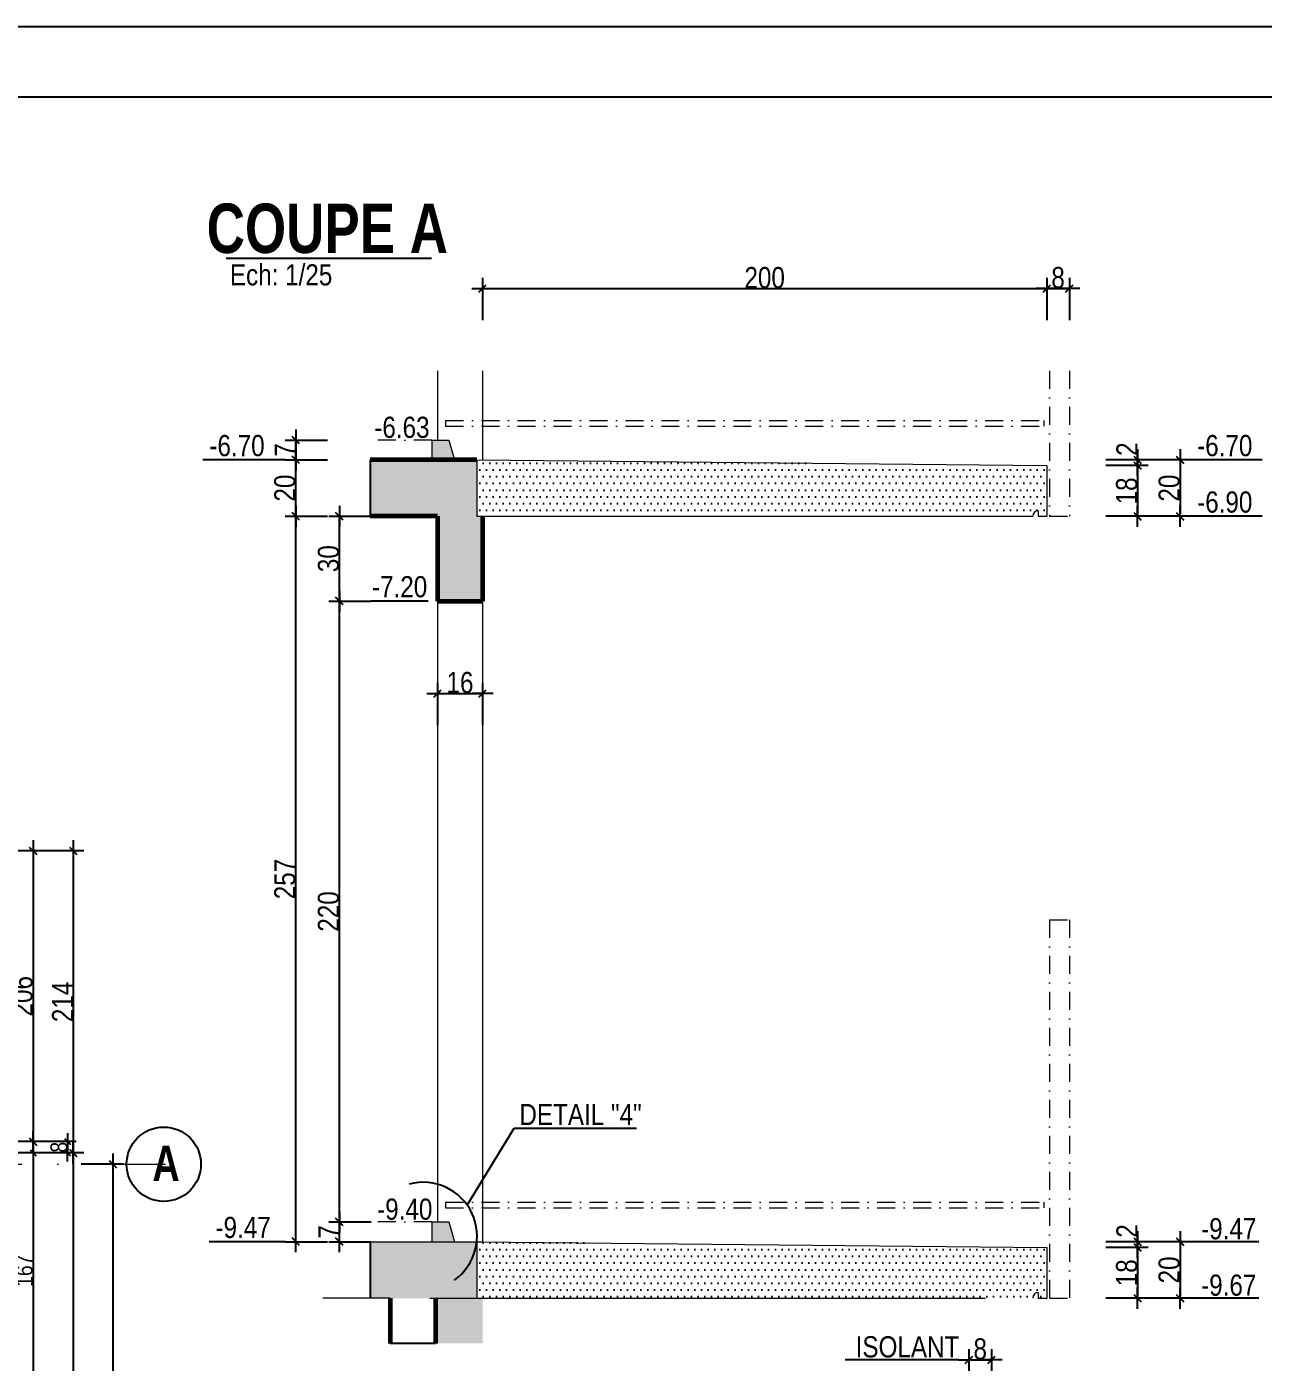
# Model space of a CAD drawing. Header units: millimetres. Extents: x 0 to 26881, y -27198 to -22998.
# Drawn here: x 23542 to 24419, y -23945 to -22998 of the extents above; entities that cross this region are included whole.
import ezdxf
from ezdxf.enums import TextEntityAlignment as Align

# ---------------------------------------------------------------- set-up
doc = ezdxf.new("R2010")
doc.units = ezdxf.units.MM
doc.linetypes.add('TIRETPTX2', pattern=[50.8, 25.4, -12.7, 0, -12.7])
for name, color, linetype in [('01-Cad  2', 1, 'Continuous'), ('01_cote_gen', 4, 'Continuous'), ('01_linteaux', 2, 'Continuous'), ('01_poch_BN', 9, 'Continuous'), ('01_poch_murs', 253, 'Continuous'), ('01_texte', 230, 'Continuous'), ('AA_COTES', 2, 'Continuous')]:
    doc.layers.add(name, color=color, linetype=linetype)
doc.layers.add('01_murs_coup', color=5, linetype='Continuous', lineweight=60)
doc.layers.add('01_tram_axes', color=2, linetype='TIRETPTX2', lineweight=9)
doc.styles.add('ARIAL NA', font='ARIALN.TTF')
doc.styles.add('impact', font='impact.ttf')
doc.styles.add('STYLE2', font='ARIALN.TTF')
doc.dimstyles.new('JB25', dxfattribs={"dimscale": 0.1, "dimtxt": 150, "dimasz": 15, "dimexe": 0.1, "dimexo": 0.1, "dimgap": 0.09, "dimtad": 1, "dimdec": 1, "dimlfac": 0.5, "dimdsep": 46, "dimtxsty": 'STYLE2', "dimblk1": 'BOND_G', "dimblk2": 'BOND_D', "dimsah": 1, "dimcen": 1.5, "dimdle": 0.01, "dimse1": 1, "dimse2": 1, "dimclrd": 4, "dimclre": 2, "dimclrt": 6, "dimazin": 2, "dimtfac": 2.333333, "dimtdec": 1, "dimtix": 1, "dimtmove": 2, "dimatfit": 3, "dimldrblk": 'BOND_G', "dimfxl": 1, "dimtolj": 1, "dimtzin": 0, "dimarcsym": 0})
doc.dimstyles.new('JB50', dxfattribs={"dimscale": 0.1, "dimtxt": 150, "dimasz": 15, "dimexe": 0.1, "dimexo": 0.1, "dimgap": 0.09, "dimtad": 1, "dimdec": 1, "dimdsep": 46, "dimtxsty": 'STYLE2', "dimblk1": 'BOND_G', "dimblk2": 'BOND_D', "dimsah": 1, "dimcen": 1.5, "dimdle": 0.01, "dimse1": 1, "dimse2": 1, "dimclrd": 4, "dimclre": 2, "dimclrt": 6, "dimazin": 2, "dimtfac": 2.333333, "dimtdec": 1, "dimtix": 1, "dimtmove": 2, "dimatfit": 3, "dimldrblk": 'BOND_G', "dimfxl": 1, "dimtolj": 1, "dimtzin": 0, "dimarcsym": 0})
doc.dimstyles.new('JB50res', dxfattribs={"dimscale": 0.1, "dimtxt": 120, "dimasz": 12, "dimexe": 0.1, "dimexo": 0.1, "dimgap": 0.09, "dimtad": 1, "dimdec": 1, "dimdsep": 46, "dimtxsty": 'STYLE2', "dimblk1": 'BOND_G', "dimblk2": 'BOND_D', "dimsah": 1, "dimcen": 1.5, "dimdle": 0.01, "dimse1": 1, "dimse2": 1, "dimclrd": 4, "dimclre": 2, "dimclrt": 6, "dimazin": 2, "dimtfac": 2.333333, "dimtdec": 1, "dimtix": 1, "dimtmove": 2, "dimatfit": 3, "dimldrblk": 'BOND_G', "dimfxl": 1, "dimtolj": 1, "dimtzin": 0, "dimarcsym": 0})
pattern_1 = [(0, (48.2226, 0), (2.38125, 4.7625), [0, -4.7625])]

# ---------------------------------------------------------------- blocks, each defined once
blk = doc.blocks.new('BOND_G')
at = {"layer": 'AA_COTES', "color": 0}
for p, q in [((0, -5), (0, 15)), ((5, 0), (-5, 0)), ((1.77, 1.77), (-1.77, -1.77))]:
    blk.add_line(p, q, dxfattribs=at)
blk = doc.blocks.new('BOND_D')
at = {"layer": 'AA_COTES', "color": 0}
for p, q in [((5, 0), (-5, 0)), ((-1.77, -1.77), (1.77, 1.77)), ((0, 5), (0, -15))]:
    blk.add_line(p, q, dxfattribs=at)
blk = doc.blocks.new('*D2537')
at = {"layer": '01_cote_gen', "color": 4, "lineweight": -2, "ltscale": 2, "transparency": 16777216}
blk.add_line((23574.89, -23583.91), (23574.89, -23794.91), dxfattribs=at)
at = {"layer": 'Defpoints', "color": 0, "ltscale": 2, "transparency": 16777216}
for p in [(23504.97, -23582.41), (23504.97, -23796.41), (23574.89, -23796.41)]:
    blk.add_point(p, dxfattribs=at)
at = {"layer": '01_cote_gen', "color": 4, "lineweight": -2, "ltscale": 2, "transparency": 16777216, "xscale": 1.5, "yscale": 1.5, "zscale": 1.5}
for name, p, rotation in [('BOND_G', (23574.89, -23582.41), 90), ('BOND_D', (23574.89, -23796.41), 270)]:
    blk.add_blockref(name, p, dxfattribs=dict(at, rotation=rotation))
at = {"layer": '01_cote_gen', "color": 6, "lineweight": 0, "ltscale": 2, "transparency": 16777216, "insert": (23567.35, -23689.41), "char_height": 15, "attachment_point": 5, "rotation": 90, "style": 'STYLE2'}
blk.add_mtext('\\A1;214', dxfattribs=at)
blk = doc.blocks.new('*D2538')
at = {"layer": '01_cote_gen', "color": 4, "lineweight": -2, "ltscale": 2, "transparency": 16777216}
blk.add_line((23546.39, -23583.91), (23546.39, -23786.91), dxfattribs=at)
at = {"layer": 'Defpoints', "color": 0, "ltscale": 2, "transparency": 16777216}
for p in [(23555.17, -23582.41), (23546.39, -23788.41), (23555.17, -23788.41)]:
    blk.add_point(p, dxfattribs=at)
at = {"layer": '01_cote_gen', "color": 4, "lineweight": -2, "ltscale": 2, "transparency": 16777216, "xscale": 1.5, "yscale": 1.5, "zscale": 1.5}
for name, p, rotation in [('BOND_G', (23546.39, -23582.41), 90), ('BOND_D', (23546.39, -23788.41), 270)]:
    blk.add_blockref(name, p, dxfattribs=dict(at, rotation=rotation))
at = {"layer": '01_cote_gen', "color": 6, "lineweight": 0, "ltscale": 2, "transparency": 16777216, "insert": (23538.72, -23685.41), "char_height": 15, "attachment_point": 5, "rotation": 90, "style": 'STYLE2'}
blk.add_mtext('\\A1;206', dxfattribs=at)
blk = doc.blocks.new('*D2566')
at = {"layer": '01_cote_gen', "color": 4, "lineweight": -2, "ltscale": 0.1, "transparency": 16777216}
blk.add_line((23570.94, -23789.61), (23570.94, -23795.21), dxfattribs=at)
at = {"layer": 'Defpoints', "color": 0, "ltscale": 0.1, "transparency": 16777216}
for p in [(23501.63, -23788.41), (23501.63, -23796.41), (23570.94, -23796.41)]:
    blk.add_point(p, dxfattribs=at)
at = {"layer": '01_cote_gen', "color": 4, "lineweight": -2, "ltscale": 0.1, "transparency": 16777216, "xscale": 1.2, "yscale": 1.2, "zscale": 1.2}
for name, p, rotation in [('BOND_G', (23570.94, -23788.41), 90), ('BOND_D', (23570.94, -23796.41), 270)]:
    blk.add_blockref(name, p, dxfattribs=dict(at, rotation=rotation))
at = {"layer": '01_cote_gen', "color": 6, "ltscale": 0.1, "transparency": 16777216, "insert": (23564.8, -23792.41), "char_height": 12, "attachment_point": 5, "rotation": 90, "style": 'STYLE2'}
blk.add_mtext('\\A1;8', dxfattribs=at)
blk = doc.blocks.new('*D2567')
at = {"layer": '01_cote_gen', "color": 4, "lineweight": -2, "ltscale": 0.1, "transparency": 16777216}
blk.add_line((23546.39, -23797.61), (23546.39, -23962.21), dxfattribs=at)
at = {"layer": 'Defpoints', "color": 0, "ltscale": 0.1, "transparency": 16777216}
for p in [(23567.39, -23796.41), (23433.67, -23963.41), (23546.39, -23963.41)]:
    blk.add_point(p, dxfattribs=at)
at = {"layer": '01_cote_gen', "color": 4, "lineweight": -2, "ltscale": 0.1, "transparency": 16777216, "xscale": 1.2, "yscale": 1.2, "zscale": 1.2}
for name, p, rotation in [('BOND_G', (23546.39, -23796.41), 90), ('BOND_D', (23546.39, -23963.41), 270)]:
    blk.add_blockref(name, p, dxfattribs=dict(at, rotation=rotation))
at = {"layer": '01_cote_gen', "color": 6, "ltscale": 0.1, "transparency": 16777216, "insert": (23540.25, -23879.91), "char_height": 12, "attachment_point": 5, "rotation": 90, "style": 'STYLE2'}
blk.add_mtext('\\A1;167', dxfattribs=at)
blk = doc.blocks.new('*D2572')
at = {"layer": '01_cote_gen', "color": 4, "lineweight": -2, "ltscale": 0.1, "transparency": 16777216}
blk.add_line((23574.89, -23797.61), (23574.89, -25179.21), dxfattribs=at)
at = {"layer": 'Defpoints', "color": 0, "ltscale": 0.1, "transparency": 16777216}
for p in [(23582.39, -23796.41), (23552.39, -25180.41), (23574.89, -25180.41)]:
    blk.add_point(p, dxfattribs=at)
at = {"layer": '01_cote_gen', "color": 4, "lineweight": -2, "ltscale": 0.1, "transparency": 16777216, "xscale": 1.2, "yscale": 1.2, "zscale": 1.2}
for name, p, rotation in [('BOND_G', (23574.89, -23796.41), 90), ('BOND_D', (23574.89, -25180.41), 270)]:
    blk.add_blockref(name, p, dxfattribs=dict(at, rotation=rotation))
at = {"layer": '01_cote_gen', "color": 6, "ltscale": 0.1, "transparency": 16777216, "insert": (23568.75, -24488.41), "char_height": 12, "attachment_point": 5, "rotation": 90, "style": 'STYLE2'}
blk.add_mtext('\\A1;1384', dxfattribs=at)
blk = doc.blocks.new('*D2710')
at = {"layer": '01_cote_gen', "color": 4, "lineweight": -2, "ltscale": 0.1, "transparency": 16777216}
blk.add_line((23602.95, -23805.91), (23602.95, -24412.91), dxfattribs=at)
at = {"layer": 'Defpoints', "color": 0, "ltscale": 0.1, "transparency": 16777216}
for p in [(23598.73, -23804.41), (23598.73, -24414.41), (23602.95, -24414.41)]:
    blk.add_point(p, dxfattribs=at)
at = {"layer": '01_cote_gen', "color": 4, "lineweight": -2, "ltscale": 0.1, "transparency": 16777216, "xscale": 1.5, "yscale": 1.5, "zscale": 1.5}
for name, p, rotation in [('BOND_G', (23602.95, -23804.41), 90), ('BOND_D', (23602.95, -24414.41), 270)]:
    blk.add_blockref(name, p, dxfattribs=dict(at, rotation=rotation))
at = {"layer": '01_cote_gen', "color": 6, "ltscale": 0.1, "transparency": 16777216, "insert": (23595.28, -24109.41), "char_height": 15, "attachment_point": 5, "rotation": 90, "style": 'STYLE2'}
blk.add_mtext('\\A1;610', dxfattribs=at)
blk = doc.blocks.new('*D3552')
at = {"layer": '01_cote_gen', "color": 4, "lineweight": -2, "transparency": 16777216}
blk.add_line((23866.6, -23183.96), (24263.6, -23183.96), dxfattribs=at)
at = {"layer": 'Defpoints', "color": 0, "transparency": 16777216}
for p in [(24265.1, -23183.96), (23865.1, -23258.83), (24265.1, -23278.26)]:
    blk.add_point(p, dxfattribs=at)
at = {"layer": '01_cote_gen', "color": 4, "lineweight": -2, "transparency": 16777216, "xscale": 1.5, "yscale": 1.5, "zscale": 1.5, "rotation": 180}
blk.add_blockref('BOND_G', (23865.1, -23183.96), dxfattribs=at)
at = {"layer": '01_cote_gen', "color": 4, "lineweight": -2, "transparency": 16777216, "xscale": 1.5, "yscale": 1.5, "zscale": 1.5}
blk.add_blockref('BOND_D', (24265.1, -23183.96), dxfattribs=at)
at = {"layer": '01_cote_gen', "color": 6, "lineweight": 0, "transparency": 16777216, "insert": (24065.1, -23176.29), "char_height": 15, "attachment_point": 5, "style": 'STYLE2'}
blk.add_mtext('\\A1;200', dxfattribs=at)
blk = doc.blocks.new('*D3553')
at = {"layer": '01_cote_gen', "color": 4, "lineweight": -2, "transparency": 16777216}
blk.add_line((24329.43, -23310.85), (24329.43, -23343.85), dxfattribs=at)
at = {"layer": 'Defpoints', "color": 0, "transparency": 16777216}
for p in [(24265.1, -23309.35), (24265.1, -23345.35), (24329.43, -23345.35)]:
    blk.add_point(p, dxfattribs=at)
at = {"layer": '01_cote_gen', "color": 4, "lineweight": -2, "transparency": 16777216, "xscale": 1.5, "yscale": 1.5, "zscale": 1.5}
for name, p, rotation in [('BOND_G', (24329.43, -23309.35), 90), ('BOND_D', (24329.43, -23345.35), 270)]:
    blk.add_blockref(name, p, dxfattribs=dict(at, rotation=rotation))
at = {"layer": '01_cote_gen', "color": 6, "lineweight": 0, "transparency": 16777216, "insert": (24321.77, -23327.35), "char_height": 15, "attachment_point": 5, "rotation": 90, "style": 'STYLE2'}
blk.add_mtext('\\A1;18', dxfattribs=at)
blk = doc.blocks.new('*D3554')
at = {"layer": '01_cote_gen', "color": 4, "lineweight": -2, "transparency": 16777216}
blk.add_line((24329.43, -23306.85), (24329.43, -23307.85), dxfattribs=at)
at = {"layer": 'Defpoints', "color": 0, "transparency": 16777216}
for p in [(23861.1, -23305.35), (24265.1, -23309.35), (24329.43, -23309.35)]:
    blk.add_point(p, dxfattribs=at)
at = {"layer": '01_cote_gen', "color": 4, "lineweight": -2, "transparency": 16777216, "xscale": 1.5, "yscale": 1.5, "zscale": 1.5}
for name, p, rotation in [('BOND_G', (24329.43, -23305.35), 90), ('BOND_D', (24329.43, -23309.35), 270)]:
    blk.add_blockref(name, p, dxfattribs=dict(at, rotation=rotation))
at = {"layer": '01_cote_gen', "color": 6, "lineweight": 0, "transparency": 16777216, "insert": (24321.89, -23297.74), "char_height": 15, "attachment_point": 5, "rotation": 90, "style": 'STYLE2'}
blk.add_mtext('\\A1;2', dxfattribs=at)
blk = doc.blocks.new('*D3551')
at = {"layer": '01_cote_gen', "color": 4, "lineweight": -2, "transparency": 16777216}
blk.add_line((24359.59, -23306.85), (24359.59, -23343.85), dxfattribs=at)
at = {"layer": 'Defpoints', "color": 0, "transparency": 16777216}
for p in [(24336.93, -23305.35), (24336.93, -23345.35), (24359.59, -23345.35)]:
    blk.add_point(p, dxfattribs=at)
at = {"layer": '01_cote_gen', "color": 4, "lineweight": -2, "transparency": 16777216, "xscale": 1.5, "yscale": 1.5, "zscale": 1.5}
for name, p, rotation in [('BOND_G', (24359.59, -23305.35), 90), ('BOND_D', (24359.59, -23345.35), 270)]:
    blk.add_blockref(name, p, dxfattribs=dict(at, rotation=rotation))
at = {"layer": '01_cote_gen', "color": 6, "lineweight": 0, "transparency": 16777216, "insert": (24351.92, -23325.35), "char_height": 15, "attachment_point": 5, "rotation": 90, "style": 'STYLE2'}
blk.add_mtext('\\A1;20', dxfattribs=at)
blk = doc.blocks.new('*D3555')
at = {"layer": '01_cote_gen', "color": 4, "lineweight": -2, "ltscale": 2, "transparency": 16777216}
blk.add_line((24266.6, -23183.96), (24279.6, -23183.96), dxfattribs=at)
at = {"layer": 'Defpoints', "color": 0, "ltscale": 2, "transparency": 16777216}
for p in [(24281.1, -23183.96), (24265.1, -23191.46), (24281.1, -23242.29)]:
    blk.add_point(p, dxfattribs=at)
at = {"layer": '01_cote_gen', "color": 4, "lineweight": -2, "ltscale": 2, "transparency": 16777216, "xscale": 1.5, "yscale": 1.5, "zscale": 1.5, "rotation": 180}
blk.add_blockref('BOND_G', (24265.1, -23183.96), dxfattribs=at)
at = {"layer": '01_cote_gen', "color": 4, "lineweight": -2, "ltscale": 2, "transparency": 16777216, "xscale": 1.5, "yscale": 1.5, "zscale": 1.5}
blk.add_blockref('BOND_D', (24281.1, -23183.96), dxfattribs=at)
at = {"layer": '01_cote_gen', "color": 6, "lineweight": 0, "ltscale": 2, "transparency": 16777216, "insert": (24273.1, -23176.29), "char_height": 15, "attachment_point": 5, "style": 'STYLE2'}
blk.add_mtext('\\A1;8', dxfattribs=at)
blk = doc.blocks.new('*D3557')
at = {"layer": '01_cote_gen', "color": 4, "lineweight": -2, "transparency": 16777216}
blk.add_line((24329.43, -23864.85), (24329.43, -23897.85), dxfattribs=at)
at = {"layer": 'Defpoints', "color": 0, "transparency": 16777216}
for p in [(24265.1, -23863.35), (24265.1, -23899.35), (24329.43, -23899.35)]:
    blk.add_point(p, dxfattribs=at)
at = {"layer": '01_cote_gen', "color": 4, "lineweight": -2, "transparency": 16777216, "xscale": 1.5, "yscale": 1.5, "zscale": 1.5}
for name, p, rotation in [('BOND_G', (24329.43, -23863.35), 90), ('BOND_D', (24329.43, -23899.35), 270)]:
    blk.add_blockref(name, p, dxfattribs=dict(at, rotation=rotation))
at = {"layer": '01_cote_gen', "color": 6, "lineweight": 0, "transparency": 16777216, "insert": (24321.77, -23881.35), "char_height": 15, "attachment_point": 5, "rotation": 90, "style": 'STYLE2'}
blk.add_mtext('\\A1;18', dxfattribs=at)
blk = doc.blocks.new('*D3556')
at = {"layer": '01_cote_gen', "color": 4, "lineweight": -2, "transparency": 16777216}
blk.add_line((24359.59, -23860.85), (24359.59, -23897.85), dxfattribs=at)
at = {"layer": 'Defpoints', "color": 0, "transparency": 16777216}
for p in [(24336.93, -23859.35), (24336.93, -23899.35), (24359.59, -23899.35)]:
    blk.add_point(p, dxfattribs=at)
at = {"layer": '01_cote_gen', "color": 4, "lineweight": -2, "transparency": 16777216, "xscale": 1.5, "yscale": 1.5, "zscale": 1.5}
for name, p, rotation in [('BOND_G', (24359.59, -23859.35), 90), ('BOND_D', (24359.59, -23899.35), 270)]:
    blk.add_blockref(name, p, dxfattribs=dict(at, rotation=rotation))
at = {"layer": '01_cote_gen', "color": 6, "lineweight": 0, "transparency": 16777216, "insert": (24351.92, -23879.35), "char_height": 15, "attachment_point": 5, "rotation": 90, "style": 'STYLE2'}
blk.add_mtext('\\A1;20', dxfattribs=at)
blk = doc.blocks.new('*D3558')
at = {"layer": '01_cote_gen', "color": 4, "lineweight": -2, "transparency": 16777216}
blk.add_line((24329.43, -23860.85), (24329.43, -23861.85), dxfattribs=at)
at = {"layer": 'Defpoints', "color": 0, "transparency": 16777216}
for p in [(23861.1, -23859.35), (24265.1, -23863.35), (24329.43, -23863.35)]:
    blk.add_point(p, dxfattribs=at)
at = {"layer": '01_cote_gen', "color": 4, "lineweight": -2, "transparency": 16777216, "xscale": 1.5, "yscale": 1.5, "zscale": 1.5}
for name, p, rotation in [('BOND_G', (24329.43, -23859.35), 90), ('BOND_D', (24329.43, -23863.35), 270)]:
    blk.add_blockref(name, p, dxfattribs=dict(at, rotation=rotation))
at = {"layer": '01_cote_gen', "color": 6, "lineweight": 0, "transparency": 16777216, "insert": (24321.89, -23851.74), "char_height": 15, "attachment_point": 5, "rotation": 90, "style": 'STYLE2'}
blk.add_mtext('\\A1;2', dxfattribs=at)
blk = doc.blocks.new('*D3559')
at = {"layer": '01_cote_gen', "color": 4, "lineweight": -2, "ltscale": 0.1, "transparency": 16777216}
blk.add_line((23763.58, -23857.85), (23763.58, -23846.85), dxfattribs=at)
at = {"layer": 'Defpoints', "color": 0, "ltscale": 0.1, "transparency": 16777216}
for p in [(23763.58, -23845.35), (23785.34, -23845.35), (23785.34, -23859.35)]:
    blk.add_point(p, dxfattribs=at)
at = {"layer": '01_cote_gen', "color": 4, "lineweight": -2, "ltscale": 0.1, "transparency": 16777216, "xscale": 1.5, "yscale": 1.5, "zscale": 1.5}
for name, p, rotation in [('BOND_D', (23763.58, -23845.35), 90), ('BOND_G', (23763.58, -23859.35), 270)]:
    blk.add_blockref(name, p, dxfattribs=dict(at, rotation=rotation))
at = {"layer": '01_cote_gen', "color": 6, "ltscale": 0.1, "transparency": 16777216, "insert": (23756.08, -23852.35), "char_height": 15, "attachment_point": 5, "rotation": 90, "style": 'STYLE2'}
blk.add_mtext('\\A1;7', dxfattribs=at)
blk = doc.blocks.new('*D3560')
at = {"layer": '01_cote_gen', "color": 4, "lineweight": -2, "ltscale": 0.1, "transparency": 16777216}
blk.add_line((23763.58, -23843.85), (23763.58, -23406.85), dxfattribs=at)
at = {"layer": 'Defpoints', "color": 0, "ltscale": 0.1, "transparency": 16777216}
for p in [(23763.58, -23405.35), (23833.1, -23405.35), (23786.08, -23845.35)]:
    blk.add_point(p, dxfattribs=at)
at = {"layer": '01_cote_gen', "color": 4, "lineweight": -2, "ltscale": 0.1, "transparency": 16777216, "xscale": 1.5, "yscale": 1.5, "zscale": 1.5}
for name, p, rotation in [('BOND_D', (23763.58, -23405.35), 90), ('BOND_G', (23763.58, -23845.35), 270)]:
    blk.add_blockref(name, p, dxfattribs=dict(at, rotation=rotation))
at = {"layer": '01_cote_gen', "color": 6, "ltscale": 0.1, "transparency": 16777216, "insert": (23755.92, -23625.35), "char_height": 15, "attachment_point": 5, "rotation": 90, "style": 'STYLE2'}
blk.add_mtext('\\A1;220', dxfattribs=at)
blk = doc.blocks.new('*D3561')
at = {"layer": '01_cote_gen', "color": 4, "lineweight": -2, "ltscale": 0.1, "transparency": 16777216}
blk.add_line((23732.66, -23857.85), (23732.66, -23346.85), dxfattribs=at)
at = {"layer": 'Defpoints', "color": 0, "ltscale": 0.1, "transparency": 16777216}
for p in [(23732.66, -23345.35), (23809.22, -23345.35), (23823.22, -23859.35)]:
    blk.add_point(p, dxfattribs=at)
at = {"layer": '01_cote_gen', "color": 4, "lineweight": -2, "ltscale": 0.1, "transparency": 16777216, "xscale": 1.5, "yscale": 1.5, "zscale": 1.5}
for name, p, rotation in [('BOND_D', (23732.66, -23345.35), 90), ('BOND_G', (23732.66, -23859.35), 270)]:
    blk.add_blockref(name, p, dxfattribs=dict(at, rotation=rotation))
at = {"layer": '01_cote_gen', "color": 6, "ltscale": 0.1, "transparency": 16777216, "insert": (23725, -23602.35), "char_height": 15, "attachment_point": 5, "rotation": 90, "style": 'STYLE2'}
blk.add_mtext('\\A1;257', dxfattribs=at)
blk = doc.blocks.new('*D3562')
at = {"layer": '01_cote_gen', "color": 4, "lineweight": -2, "ltscale": 0.1, "transparency": 16777216}
blk.add_line((23763.58, -23403.85), (23763.58, -23346.85), dxfattribs=at)
at = {"layer": 'Defpoints', "color": 0, "ltscale": 0.1, "transparency": 16777216}
for p in [(23763.58, -23345.35), (23833.1, -23345.35), (23833.1, -23405.35)]:
    blk.add_point(p, dxfattribs=at)
at = {"layer": '01_cote_gen', "color": 4, "lineweight": -2, "ltscale": 0.1, "transparency": 16777216, "xscale": 1.5, "yscale": 1.5, "zscale": 1.5}
for name, p, rotation in [('BOND_D', (23763.58, -23345.35), 90), ('BOND_G', (23763.58, -23405.35), 270)]:
    blk.add_blockref(name, p, dxfattribs=dict(at, rotation=rotation))
at = {"layer": '01_cote_gen', "color": 6, "ltscale": 0.1, "transparency": 16777216, "insert": (23755.92, -23375.35), "char_height": 15, "attachment_point": 5, "rotation": 90, "style": 'STYLE2'}
blk.add_mtext('\\A1;30', dxfattribs=at)
blk = doc.blocks.new('*D3563')
at = {"layer": '01_cote_gen', "color": 4, "lineweight": -2, "ltscale": 0.1, "transparency": 16777216}
blk.add_line((23732.66, -23343.85), (23732.66, -23306.85), dxfattribs=at)
at = {"layer": 'Defpoints', "color": 0, "ltscale": 0.1, "transparency": 16777216}
for p in [(23732.66, -23305.35), (23793, -23305.35), (23797.35, -23345.35)]:
    blk.add_point(p, dxfattribs=at)
at = {"layer": '01_cote_gen', "color": 4, "lineweight": -2, "ltscale": 0.1, "transparency": 16777216, "xscale": 1.5, "yscale": 1.5, "zscale": 1.5}
for name, p, rotation in [('BOND_D', (23732.66, -23305.35), 90), ('BOND_G', (23732.66, -23345.35), 270)]:
    blk.add_blockref(name, p, dxfattribs=dict(at, rotation=rotation))
at = {"layer": '01_cote_gen', "color": 6, "ltscale": 0.1, "transparency": 16777216, "insert": (23725, -23325.35), "char_height": 15, "attachment_point": 5, "rotation": 90, "style": 'STYLE2'}
blk.add_mtext('\\A1;20', dxfattribs=at)
blk = doc.blocks.new('*D3564')
at = {"layer": '01_cote_gen', "color": 4, "lineweight": -2, "ltscale": 0.1, "transparency": 16777216}
blk.add_line((23732.66, -23303.85), (23732.66, -23292.85), dxfattribs=at)
at = {"layer": 'Defpoints', "color": 0, "ltscale": 0.1, "transparency": 16777216}
for p in [(23732.66, -23291.35), (23785.34, -23291.35), (23785.34, -23305.35)]:
    blk.add_point(p, dxfattribs=at)
at = {"layer": '01_cote_gen', "color": 4, "lineweight": -2, "ltscale": 0.1, "transparency": 16777216, "xscale": 1.5, "yscale": 1.5, "zscale": 1.5}
for name, p, rotation in [('BOND_D', (23732.66, -23291.35), 90), ('BOND_G', (23732.66, -23305.35), 270)]:
    blk.add_blockref(name, p, dxfattribs=dict(at, rotation=rotation))
at = {"layer": '01_cote_gen', "color": 6, "ltscale": 0.1, "transparency": 16777216, "insert": (23725.15, -23298.35), "char_height": 15, "attachment_point": 5, "rotation": 90, "style": 'STYLE2'}
blk.add_mtext('\\A1;7', dxfattribs=at)
blk = doc.blocks.new('*D3580')
at = {"layer": '01_cote_gen', "color": 4, "lineweight": -2, "ltscale": 0.1, "transparency": 16777216}
blk.add_line((23834.6, -23470.88), (23863.6, -23470.88), dxfattribs=at)
at = {"layer": 'Defpoints', "color": 0, "ltscale": 0.1, "transparency": 16777216}
for p in [(23865.1, -23470.88), (23833.1, -23487.77), (23865.1, -23487.77)]:
    blk.add_point(p, dxfattribs=at)
at = {"layer": '01_cote_gen', "color": 4, "lineweight": -2, "ltscale": 0.1, "transparency": 16777216, "xscale": 1.5, "yscale": 1.5, "zscale": 1.5, "rotation": 180}
blk.add_blockref('BOND_G', (23833.1, -23470.88), dxfattribs=at)
at = {"layer": '01_cote_gen', "color": 4, "lineweight": -2, "ltscale": 0.1, "transparency": 16777216, "xscale": 1.5, "yscale": 1.5, "zscale": 1.5}
blk.add_blockref('BOND_D', (23865.1, -23470.88), dxfattribs=at)
at = {"layer": '01_cote_gen', "color": 6, "ltscale": 0.1, "transparency": 16777216, "insert": (23849.1, -23463.21), "char_height": 15, "attachment_point": 5, "style": 'STYLE2'}
blk.add_mtext('\\A1;16', dxfattribs=at)
blk = doc.blocks.new('*D4257')
at = {"layer": '01_cote_gen', "color": 4, "lineweight": -2, "ltscale": 0.1, "transparency": 16777216}
blk.add_line((24211.41, -23943.04), (24224.41, -23943.04), dxfattribs=at)
at = {"layer": 'Defpoints', "color": 0, "ltscale": 0.1, "transparency": 16777216}
for p in [(24225.91, -23943.04), (24209.91, -23986), (24225.91, -24076)]:
    blk.add_point(p, dxfattribs=at)
at = {"layer": '01_cote_gen', "color": 4, "lineweight": -2, "ltscale": 0.1, "transparency": 16777216, "xscale": 1.5, "yscale": 1.5, "zscale": 1.5, "rotation": 180}
blk.add_blockref('BOND_G', (24209.91, -23943.04), dxfattribs=at)
at = {"layer": '01_cote_gen', "color": 4, "lineweight": -2, "ltscale": 0.1, "transparency": 16777216, "xscale": 1.5, "yscale": 1.5, "zscale": 1.5}
blk.add_blockref('BOND_D', (24225.91, -23943.04), dxfattribs=at)
at = {"layer": '01_cote_gen', "color": 6, "ltscale": 0.1, "transparency": 16777216, "insert": (24217.91, -23935.38), "char_height": 15, "attachment_point": 5, "style": 'STYLE2'}
blk.add_mtext('\\A1;8', dxfattribs=at)

msp = doc.modelspace()

# ---------------------------------------------------------------- hatches: boundary and pattern name
at = {"layer": '01_poch_BN', "ltscale": 0.1}
h = msp.add_hatch(color=256, dxfattribs=at)
h.dxf.hatch_style = 1
h.paths.add_polyline_path([(23861.1, -23305.35), (23785.34, -23305.35), (23785.34, -23345.35), (23833.1, -23345.35), (23833.1, -23405.35), (23865.1, -23405.35), (23865.1, -23345.35), (23861.1, -23345.35)])
h.paths.add_polyline_path([(23841.1, -23291.35), (23829.1, -23291.35), (23829.1, -23305.35), (23845.1, -23305.35)])
h = msp.add_hatch(color=256, dxfattribs=at)
h.dxf.hatch_style = 1
h.paths.add_polyline_path([(23865.1, -23899.35), (23861.1, -23899.35), (23861.1, -23859.35), (23785.34, -23859.35), (23785.34, -23899.35), (23833.1, -23899.35), (23833.1, -23931.35), (23865.1, -23931.35)])
h.paths.add_polyline_path([(23841.1, -23845.35), (23829.1, -23845.35), (23829.1, -23859.35), (23845.1, -23859.35)])
at = {"layer": '01_poch_murs', "ltscale": 5}
h = msp.add_hatch(dxfattribs=at)
h.set_pattern_fill('DOTS', color=256, scale=3)
h.set_pattern_definition(pattern_1)
h.paths.add_polyline_path([(24265.1, -23309.35), (23861.1, -23305.35), (23861.1, -23345.35), (24255.1, -23345.35, -0.414214), (24259.1, -23341.35), (24259.1, -23345.35), (24265.1, -23345.35)])
at = {"layer": '01_poch_murs', "ltscale": 0.1}
h = msp.add_hatch(dxfattribs=at)
h.set_pattern_fill('DOTS', color=256, scale=3)
h.set_pattern_definition(pattern_1)
h.paths.add_polyline_path([(24265.1, -23863.35), (23861.1, -23859.35), (23861.1, -23899.35), (24255.1, -23899.35, -0.414214), (24259.1, -23895.35), (24259.1, -23899.35), (24265.1, -23899.35)])

# ---------------------------------------------------------------- linework, layer by layer
at = {"layer": '01-Cad  2'}
for p, q in [((26880.5, -22998.43), (19013.04, -22998.43)), ((26830.5, -23048.43), (19063.04, -23048.43))]:
    msp.add_line(p, q, dxfattribs=at)
at = {"layer": '01_linteaux', "lineweight": 0}
for p, q in [((23833.1, -23242.29), (23833.1, -23291.35)), ((23865.1, -23242.29), (23865.1, -23305.39)), ((23833.1, -23405.35), (23833.1, -23845.35)), ((23865.1, -23405.35), (23865.1, -23859.35))]:
    msp.add_line(p, q, dxfattribs=at)
at = {"layer": '01_murs_coup', "linetype": 'Continuous', "lineweight": 0}
for p, q in [((23829.1, -23291.35), (23841.1, -23291.35)), ((23829.1, -23291.35), (23829.1, -23305.35)), ((23841.1, -23291.35), (23845.1, -23305.35)), ((23861.1, -23305.35), (23861.1, -23345.35)), ((23861.1, -23305.35), (24265.1, -23309.35)), ((24265.1, -23309.35), (24265.1, -23345.35)), ((23861.1, -23345.35), (24255.1, -23345.35)), ((24259.1, -23341.35), (24259.1, -23345.35)), ((24259.1, -23345.35), (24265.1, -23345.35)), ((23829.1, -23845.35), (23829.1, -23859.35)), ((23829.1, -23845.35), (23841.1, -23845.35)), ((23841.1, -23845.35), (23845.1, -23859.35)), ((23785.34, -23859.35), (23861.1, -23859.35)), ((23861.1, -23859.35), (23861.1, -23899.35)), ((23861.1, -23859.35), (24265.1, -23863.35)), ((23861.1, -23859.35), (23865.1, -23859.35)), ((24265.1, -23863.35), (24265.1, -23899.35)), ((23799.64, -23899.35), (23751.88, -23899.35)), ((23827.64, -23899.35), (24221.64, -23899.35)), ((24259.1, -23895.35), (24259.1, -23899.35)), ((24259.1, -23899.35), (24265.1, -23899.35))]:
    msp.add_line(p, q, dxfattribs=at)
at = {"layer": '01_murs_coup'}
for p, q in [((23861.1, -23305.35), (23785.34, -23305.35)), ((23833.1, -23345.35), (23785.34, -23345.35)), ((23833.1, -23345.35), (23833.1, -23405.35)), ((23865.1, -23345.35), (23865.1, -23405.35)), ((23833.1, -23405.35), (23865.1, -23405.35)), ((23799.64, -23899.35), (23799.64, -23931.35)), ((23831.64, -23899.35), (23831.64, -23931.35))]:
    msp.add_line(p, q, dxfattribs=at)
at = {"layer": '01_murs_coup', "linetype": 'Continuous', "lineweight": 0}
for centre in [(24259.1, -23345.35), (24259.1, -23899.35)]:
    msp.add_arc(centre, 4, 90, 180, dxfattribs=at)
at = {"layer": '01_poch_BN', "ltscale": 0.1}
for p, q in [((23785.34, -23305.35), (23785.34, -23345.35)), ((23785.34, -23859.35), (23785.34, -23899.35)), ((23831.64, -23931.35), (23799.64, -23931.35))]:
    msp.add_line(p, q, dxfattribs=at)
at = {"layer": '01_texte'}
for p, q in [((23683.23, -23162.33), (23828.83, -23162.33)), ((23725.16, -23305.35), (23666.84, -23305.35)), ((24417.84, -23305.35), (24367.09, -23305.35)), ((24417.84, -23345.35), (24367.09, -23345.35)), ((23826.49, -23405.35), (23786.08, -23405.35)), ((23854.21, -23833.34), (23887.4, -23778.86)), ((23887.4, -23778.86), (23974.12, -23778.86)), ((23725.16, -23859.35), (23671.16, -23859.35)), ((24415.36, -23859.35), (24367.09, -23859.35)), ((24415.36, -23899.35), (24367.09, -23899.35)), ((24202.41, -23943.04), (24122.17, -23943.04))]:
    msp.add_line(p, q, dxfattribs=at)
msp.add_circle((23639.1, -23804.41), 26.34, dxfattribs=at)
msp.add_arc((23823.1, -23855.35), 38.11, 305.26313, 105.21393, dxfattribs=at)
at = {"layer": '01_tram_axes', "ltscale": 0.5}
for p, q in [((24267.1, -23242.29), (24267.1, -23345.35)), ((24281.1, -23242.29), (24281.1, -23345.35)), ((23838.89, -23277.35), (24263.1, -23277.35)), ((23838.89, -23277.35), (23838.89, -23281.35)), ((24263.1, -23277.35), (24263.1, -23281.35)), ((23838.89, -23281.35), (24263.1, -23281.35)), ((23829.1, -23291.35), (23785.34, -23291.35)), ((24267.1, -23345.35), (24281.1, -23345.35)), ((24267.1, -23631.35), (24267.1, -23899.35)), ((24267.1, -23631.35), (24281.1, -23631.35)), ((24281.1, -23631.35), (24281.1, -23899.35)), ((23838.89, -23831.35), (24263.1, -23831.35)), ((23838.89, -23831.35), (23838.89, -23835.35)), ((23838.89, -23835.35), (24263.1, -23835.35)), ((24263.1, -23831.35), (24263.1, -23835.35)), ((23829.1, -23845.35), (23785.34, -23845.35)), ((24267.1, -23899.35), (24281.1, -23899.35))]:
    msp.add_line(p, q, dxfattribs=at)
at = {"layer": '01_tram_axes', "color": 253, "ltscale": 2}
msp.add_line((19013.04, -23804.41), (23660.32, -23804.41), dxfattribs=at)

# ---------------------------------------------------------------- texts
at = {"layer": '01_texte', "style": 'impact'}
msp.add_text('COUPE A', height=35, dxfattribs=at).set_placement((23755.04, -23141.23), align=Align.MIDDLE)
at = {"layer": '01_texte'}
for s, style, p in [('Ech: 1/25', 'STYLE2', (23685.97, -23181.74)), ('-6.63', 'ARIAL NA', (23788.35, -23289.78)), ('-6.70', 'ARIAL NA', (23671.43, -23302.73)), ('-6.70', 'ARIAL NA', (24371.68, -23302.73)), ('-6.90', 'ARIAL NA', (24371.68, -23342.73)), ('-7.20', 'ARIAL NA', (23786.71, -23402.73)), ('DETAIL "4"', 'ARIAL NA', (23891.21, -23776.7)), ('-9.40', 'ARIAL NA', (23790.35, -23843.78)), ('-9.47', 'ARIAL NA', (23675.76, -23856.73)), ('-9.47', 'ARIAL NA', (24374.52, -23857.62)), ('-9.67', 'ARIAL NA', (24374.52, -23897.62)), ('ISOLANT', 'ARIAL NA', (24129.6, -23941.31))]:
    msp.add_text(s, height=15, dxfattribs=dict(at, style=style)).set_placement(p)
at = {"layer": '01_texte', "style": 'impact'}
msp.add_text('A', height=25, rotation=0, dxfattribs=at).set_placement((23630.99, -23816.33))

# ---------------------------------------------------------------- dimensions: what is measured, and where the dimension line sits
at = {"layer": '01_cote_gen', "lineweight": 0}
dim = msp.add_linear_dim(base=(24265.1, -23183.96), p1=(23865.1, -23258.83), p2=(24265.1, -23278.26), dimstyle='JB25', dxfattribs=at)
dim.commit()
dim.dimension.update_dxf_attribs({"geometry": '*D3552', "text_midpoint": (24065.1, -23176.29)})
at = {"layer": '01_cote_gen', "lineweight": 0, "ltscale": 2}
dim = msp.add_linear_dim(base=(24281.1, -23183.96), p1=(24265.1, -23191.46), p2=(24281.1, -23242.29), dimstyle='JB25', dxfattribs=at)
dim.commit()
dim.dimension.update_dxf_attribs({"geometry": '*D3555', "text_midpoint": (24273.1, -23176.29)})
at = {"layer": '01_cote_gen', "ltscale": 0.1}
for base, p1, p2, dimstyle, picture, middle in [((23732.66, -23291.35), (23785.34, -23305.35), (23785.34, -23291.35), 'JB25', '*D3564', (23725.15, -23298.35)), ((23732.66, -23305.35), (23797.35, -23345.35), (23793, -23305.35), 'JB25', '*D3563', (23725, -23325.35)), ((23732.66, -23345.35), (23823.22, -23859.35), (23809.22, -23345.35), 'JB25', '*D3561', (23725, -23602.35)), ((23763.58, -23345.35), (23833.1, -23405.35), (23833.1, -23345.35), 'JB25', '*D3562', (23755.92, -23375.35)), ((23763.58, -23405.35), (23786.08, -23845.35), (23833.1, -23405.35), 'JB25', '*D3560', (23755.92, -23625.35)), ((23546.39, -23963.41), (23567.39, -23796.41), (23433.67, -23963.41), 'JB50res', '*D2567', (23540.25, -23879.91)), ((23570.94, -23796.41), (23501.63, -23788.41), (23501.63, -23796.41), 'JB50res', '*D2566', (23564.8, -23792.41)), ((23574.89, -25180.41), (23582.39, -23796.41), (23552.39, -25180.41), 'JB50res', '*D2572', (23568.75, -24488.41)), ((23602.95, -24414.41), (23598.73, -23804.41), (23598.73, -24414.41), 'JB50', '*D2710', (23595.28, -24109.41)), ((23763.58, -23845.35), (23785.34, -23859.35), (23785.34, -23845.35), 'JB25', '*D3559', (23756.08, -23852.35))]:
    dim = msp.add_linear_dim(base=base, p1=p1, p2=p2, angle=90, dimstyle=dimstyle, dxfattribs=at)
    dim.commit()
    dim.dimension.update_dxf_attribs({"geometry": picture, "text_midpoint": middle})
at = {"layer": '01_cote_gen', "lineweight": 0}
for base, p1, p2, picture, middle in [((24329.43, -23309.35), (23861.1, -23305.35), (24265.1, -23309.35), '*D3554', (24321.89, -23297.74)), ((24329.43, -23863.35), (23861.1, -23859.35), (24265.1, -23863.35), '*D3558', (24321.89, -23851.74))]:
    dim = msp.add_linear_dim(base=base, p1=p1, p2=p2, angle=90, dimstyle='JB25', dxfattribs=at)
    dim.commit()
    dim.dimension.update_dxf_attribs({"geometry": picture, "text_midpoint": middle, "dimtype": 160})
for base, p1, p2, picture, middle in [((24359.59, -23345.35), (24336.93, -23305.35), (24336.93, -23345.35), '*D3551', (24351.92, -23325.35)), ((24329.43, -23345.35), (24265.1, -23309.35), (24265.1, -23345.35), '*D3553', (24321.77, -23327.35)), ((24329.43, -23899.35), (24265.1, -23863.35), (24265.1, -23899.35), '*D3557', (24321.77, -23881.35)), ((24359.59, -23899.35), (24336.93, -23859.35), (24336.93, -23899.35), '*D3556', (24351.92, -23879.35))]:
    dim = msp.add_linear_dim(base=base, p1=p1, p2=p2, angle=90, dimstyle='JB25', dxfattribs=at)
    dim.commit()
    dim.dimension.update_dxf_attribs({"geometry": picture, "text_midpoint": middle})
at = {"layer": '01_cote_gen', "ltscale": 0.1}
for base, p1, p2, picture, middle in [((23865.1, -23470.88), (23833.1, -23487.77), (23865.1, -23487.77), '*D3580', (23849.1, -23463.21)), ((24225.91, -23943.04), (24209.91, -23986), (24225.91, -24076), '*D4257', (24217.91, -23935.38))]:
    dim = msp.add_linear_dim(base=base, p1=p1, p2=p2, dimstyle='JB25', dxfattribs=at)
    dim.commit()
    dim.dimension.update_dxf_attribs({"geometry": picture, "text_midpoint": middle})
at = {"layer": '01_cote_gen', "lineweight": 0, "ltscale": 2}
for base, p1, p2, picture, middle in [((23574.89, -23796.41), (23504.97, -23582.41), (23504.97, -23796.41), '*D2537', (23567.35, -23689.41)), ((23546.39, -23788.41), (23555.17, -23582.41), (23555.17, -23788.41), '*D2538', (23538.72, -23685.41))]:
    dim = msp.add_linear_dim(base=base, p1=p1, p2=p2, angle=90, dimstyle='JB50', dxfattribs=at)
    dim.commit()
    dim.dimension.update_dxf_attribs({"geometry": picture, "text_midpoint": middle})

doc.saveas('drawing.dxf')
